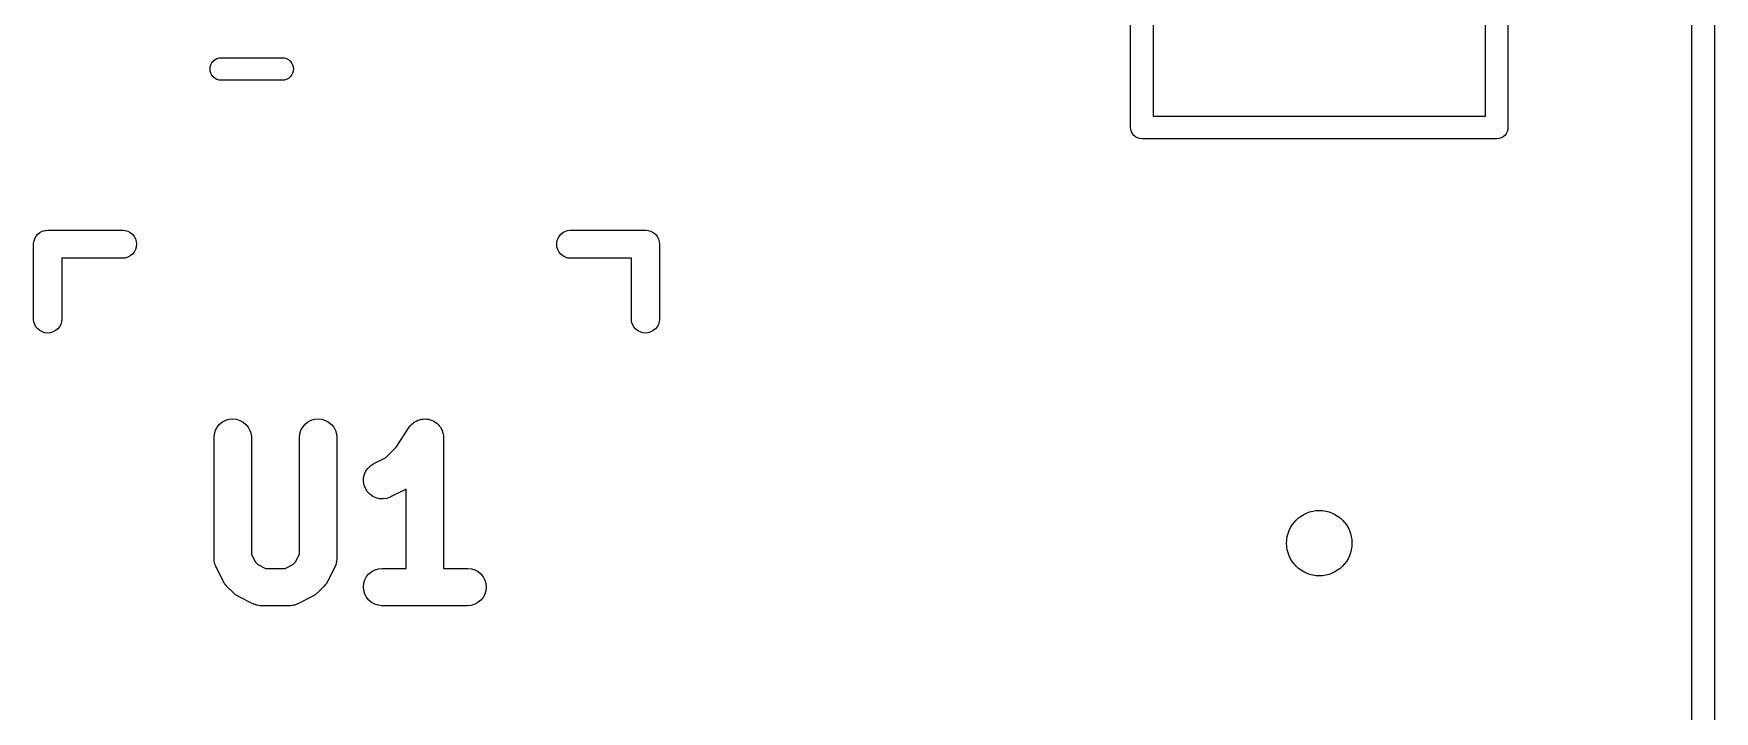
# Model space of a CAD drawing. Extents: x -0.05 to 1.16, y -0.06 to 0.66.
# Drawn here: x 0.804 to 1.1583, y 0.2645 to 0.4074 of the extents above; entities that cross this region are included whole.
import ezdxf

# ---------------------------------------------------------------- set-up
doc = ezdxf.new("R2010")
doc.units = 0
doc.header["$MEASUREMENT"] = 0
doc.layers.add('BLACK', color=7, linetype='CONTINUOUS')

msp = doc.modelspace()

# ---------------------------------------------------------------- linework, layer by layer
at = {"layer": 'BLACK', "linetype": 'CONTINUOUS'}
for p, q in [((1.15827, 0.54988), (1.15827, 0.05012)), ((1.15354, 0.05236), (1.15354, 0.54764)), ((1.03524, 0.38771), (1.03524, 0.46229)), ((1.11476, 0.46229), (1.11476, 0.38771)), ((1.03996, 0.46004), (1.03996, 0.38996)), ((1.11004, 0.38996), (1.11004, 0.46004)), ((0.84122, 0.39992), (0.84126, 0.40038)), ((0.84126, 0.40038), (0.8414, 0.40083)), ((0.8414, 0.40083), (0.84162, 0.40124)), ((0.84162, 0.40124), (0.84191, 0.4016)), ((0.84191, 0.4016), (0.84227, 0.4019)), ((0.84227, 0.4019), (0.84268, 0.40211)), ((0.84268, 0.40211), (0.84313, 0.40225)), ((0.84313, 0.40225), (0.84347, 0.40228)), ((0.84347, 0.40228), (0.85652, 0.40228)), ((0.85652, 0.40228), (0.85687, 0.40225)), ((0.85687, 0.40225), (0.85732, 0.40211)), ((0.85732, 0.40211), (0.85773, 0.4019)), ((0.85773, 0.4019), (0.85809, 0.4016)), ((0.85809, 0.4016), (0.85838, 0.40124)), ((0.85838, 0.40124), (0.8586, 0.40083)), ((0.8586, 0.40083), (0.85874, 0.40038)), ((0.85874, 0.40038), (0.85878, 0.39992)), ((0.84126, 0.39946), (0.84122, 0.39992)), ((0.8414, 0.39901), (0.84126, 0.39946)), ((0.84162, 0.3986), (0.8414, 0.39901)), ((0.84191, 0.39824), (0.84162, 0.3986)), ((0.84227, 0.39795), (0.84191, 0.39824)), ((0.84268, 0.39773), (0.84227, 0.39795)), ((0.84313, 0.39759), (0.84268, 0.39773)), ((0.84347, 0.39756), (0.84313, 0.39759)), ((0.85652, 0.39756), (0.84347, 0.39756)), ((0.85687, 0.39759), (0.85652, 0.39756)), ((0.85732, 0.39773), (0.85687, 0.39759)), ((0.85773, 0.39795), (0.85732, 0.39773)), ((0.85809, 0.39824), (0.85773, 0.39795)), ((0.85838, 0.3986), (0.85809, 0.39824)), ((0.8586, 0.39901), (0.85838, 0.3986)), ((0.85874, 0.39946), (0.8586, 0.39901)), ((0.85878, 0.39992), (0.85874, 0.39946)), ((1.03996, 0.38996), (1.11004, 0.38996)), ((1.03522, 0.3876), (1.03524, 0.38771)), ((1.03527, 0.38714), (1.03522, 0.3876)), ((1.03541, 0.38669), (1.03527, 0.38714)), ((1.03554, 0.38644), (1.03541, 0.38669)), ((1.03562, 0.38628), (1.03554, 0.38644)), ((1.03592, 0.38592), (1.03562, 0.38628)), ((1.11438, 0.38628), (1.11408, 0.38592)), ((1.11459, 0.38669), (1.11438, 0.38628)), ((1.11473, 0.38714), (1.11459, 0.38669)), ((1.11476, 0.38748), (1.11473, 0.38714)), ((1.11476, 0.38771), (1.11478, 0.3876)), ((1.11478, 0.3876), (1.11476, 0.38748)), ((1.11476, 0.38748), (1.11476, 0.38748)), ((1.03628, 0.38562), (1.03592, 0.38592)), ((1.03669, 0.3854), (1.03628, 0.38562)), ((1.03714, 0.38527), (1.03669, 0.3854)), ((1.0376, 0.38522), (1.03714, 0.38527)), ((1.03771, 0.38524), (1.0376, 0.38522)), ((1.11229, 0.38524), (1.03771, 0.38524)), ((1.1124, 0.38522), (1.11229, 0.38524)), ((1.11286, 0.38527), (1.1124, 0.38522)), ((1.11331, 0.3854), (1.11286, 0.38527)), ((1.11372, 0.38562), (1.11331, 0.3854)), ((1.11408, 0.38592), (1.11372, 0.38562)), ((0.80454, 0.36464), (0.80491, 0.36509)), ((0.80491, 0.36509), (0.80536, 0.36546)), ((0.80536, 0.36546), (0.80587, 0.36573)), ((0.80587, 0.36573), (0.80643, 0.3659)), ((0.80643, 0.3659), (0.8066, 0.36592)), ((0.8066, 0.36592), (0.80701, 0.36596)), ((0.80701, 0.36596), (0.80715, 0.36595)), ((0.80715, 0.36595), (0.8229, 0.36595)), ((0.8229, 0.36595), (0.82334, 0.3659)), ((0.82334, 0.3659), (0.82389, 0.36573)), ((0.82389, 0.36573), (0.8244, 0.36546)), ((0.8244, 0.36546), (0.82485, 0.36509)), ((0.82485, 0.36509), (0.82522, 0.36464)), ((0.91478, 0.36464), (0.91515, 0.36509)), ((0.91515, 0.36509), (0.9156, 0.36546)), ((0.9156, 0.36546), (0.91611, 0.36573)), ((0.91611, 0.36573), (0.91666, 0.3659)), ((0.91666, 0.3659), (0.9171, 0.36595)), ((0.9171, 0.36595), (0.93285, 0.36595)), ((0.93285, 0.36595), (0.93299, 0.36596)), ((0.93299, 0.36596), (0.93314, 0.36595)), ((0.93314, 0.36595), (0.93357, 0.3659)), ((0.93357, 0.3659), (0.93413, 0.36573)), ((0.93413, 0.36573), (0.93464, 0.36546)), ((0.93464, 0.36546), (0.93509, 0.36509)), ((0.93509, 0.36509), (0.93546, 0.36464)), ((0.80404, 0.36299), (0.8041, 0.36357)), ((0.80405, 0.36285), (0.80404, 0.36299)), ((0.80405, 0.3471), (0.80405, 0.36285)), ((0.8041, 0.36357), (0.80427, 0.36413)), ((0.80427, 0.36413), (0.80454, 0.36464)), ((0.82522, 0.36134), (0.82485, 0.36089)), ((0.82522, 0.36464), (0.8255, 0.36413)), ((0.8255, 0.36186), (0.82522, 0.36134)), ((0.8255, 0.36413), (0.82567, 0.36357)), ((0.82567, 0.36241), (0.8255, 0.36186)), ((0.82567, 0.36357), (0.82572, 0.36299)), ((0.82572, 0.36299), (0.82567, 0.36241)), ((0.91428, 0.36299), (0.91433, 0.36357)), ((0.91433, 0.36241), (0.91428, 0.36299)), ((0.91433, 0.36357), (0.9145, 0.36413)), ((0.9145, 0.36186), (0.91433, 0.36241)), ((0.9145, 0.36413), (0.91478, 0.36464)), ((0.91478, 0.36134), (0.9145, 0.36186)), ((0.91515, 0.36089), (0.91478, 0.36134)), ((0.93546, 0.36464), (0.93573, 0.36413)), ((0.93573, 0.36413), (0.9359, 0.36357)), ((0.9359, 0.36357), (0.93596, 0.36299)), ((0.93596, 0.36299), (0.93595, 0.36285)), ((0.93595, 0.36285), (0.93595, 0.3471)), ((0.8229, 0.36004), (0.80996, 0.36004)), ((0.80996, 0.36004), (0.80996, 0.3471)), ((0.82334, 0.36008), (0.8229, 0.36004)), ((0.82389, 0.36025), (0.82334, 0.36008)), ((0.8244, 0.36052), (0.82389, 0.36025)), ((0.82485, 0.36089), (0.8244, 0.36052)), ((0.9156, 0.36052), (0.91515, 0.36089)), ((0.91611, 0.36025), (0.9156, 0.36052)), ((0.91666, 0.36008), (0.91611, 0.36025)), ((0.9171, 0.36004), (0.91666, 0.36008)), ((0.93004, 0.36004), (0.9171, 0.36004)), ((0.93004, 0.3471), (0.93004, 0.36004)), ((0.8041, 0.34667), (0.80405, 0.3471)), ((0.80427, 0.34611), (0.8041, 0.34667)), ((0.80454, 0.3456), (0.80427, 0.34611)), ((0.80491, 0.34515), (0.80454, 0.3456)), ((0.80536, 0.34478), (0.80491, 0.34515)), ((0.80587, 0.3445), (0.80536, 0.34478)), ((0.80643, 0.34433), (0.80587, 0.3445)), ((0.80701, 0.34428), (0.80643, 0.34433)), ((0.80759, 0.34433), (0.80701, 0.34428)), ((0.80814, 0.3445), (0.80759, 0.34433)), ((0.80866, 0.34478), (0.80814, 0.3445)), ((0.80911, 0.34515), (0.80866, 0.34478)), ((0.80947, 0.3456), (0.80911, 0.34515)), ((0.80975, 0.34611), (0.80947, 0.3456)), ((0.80992, 0.34667), (0.80975, 0.34611)), ((0.80996, 0.3471), (0.80992, 0.34667)), ((0.93008, 0.34667), (0.93004, 0.3471)), ((0.93025, 0.34611), (0.93008, 0.34667)), ((0.93053, 0.3456), (0.93025, 0.34611)), ((0.93089, 0.34515), (0.93053, 0.3456)), ((0.93134, 0.34478), (0.93089, 0.34515)), ((0.93186, 0.3445), (0.93134, 0.34478)), ((0.93241, 0.34433), (0.93186, 0.3445)), ((0.93299, 0.34428), (0.93241, 0.34433)), ((0.93357, 0.34433), (0.93299, 0.34428)), ((0.93413, 0.3445), (0.93357, 0.34433)), ((0.93464, 0.34478), (0.93413, 0.3445)), ((0.93509, 0.34515), (0.93464, 0.34478)), ((0.93546, 0.3456), (0.93509, 0.34515)), ((0.93573, 0.34611), (0.93546, 0.3456)), ((0.9359, 0.34667), (0.93573, 0.34611)), ((0.93595, 0.3471), (0.9359, 0.34667)), ((0.84385, 0.32554), (0.84453, 0.3259)), ((0.84453, 0.3259), (0.84527, 0.32611)), ((0.84527, 0.32611), (0.84603, 0.32619)), ((0.84603, 0.32619), (0.84679, 0.3261)), ((0.84679, 0.3261), (0.84753, 0.32588)), ((0.86184, 0.32554), (0.86253, 0.3259)), ((0.86253, 0.3259), (0.86326, 0.32611)), ((0.86326, 0.32611), (0.86403, 0.32619)), ((0.86403, 0.32619), (0.86479, 0.3261)), ((0.86479, 0.3261), (0.86553, 0.32588)), ((0.8847, 0.32573), (0.88502, 0.3259)), ((0.88502, 0.3259), (0.88503, 0.3259)), ((0.88503, 0.3259), (0.88538, 0.326)), ((0.88503, 0.3259), (0.88503, 0.3259)), ((0.88538, 0.326), (0.88576, 0.32611)), ((0.88576, 0.32611), (0.88577, 0.32612)), ((0.88576, 0.32611), (0.88576, 0.32611)), ((0.88577, 0.32612), (0.88612, 0.32615)), ((0.88612, 0.32615), (0.88653, 0.32619)), ((0.88653, 0.32618), (0.88653, 0.32619)), ((0.88653, 0.32619), (0.88688, 0.32615)), ((0.88653, 0.32619), (0.88653, 0.32618)), ((0.88688, 0.32615), (0.88729, 0.3261)), ((0.88729, 0.3261), (0.88729, 0.3261)), ((0.88729, 0.3261), (0.8873, 0.3261)), ((0.8873, 0.3261), (0.88764, 0.326)), ((0.88764, 0.326), (0.88802, 0.32588)), ((0.84207, 0.3223), (0.84215, 0.32307)), ((0.84215, 0.32307), (0.84238, 0.3238)), ((0.84238, 0.3238), (0.84276, 0.32447)), ((0.84276, 0.32447), (0.84325, 0.32506)), ((0.84325, 0.32506), (0.84385, 0.32554)), ((0.84753, 0.32588), (0.8482, 0.32551)), ((0.8482, 0.32551), (0.8488, 0.32502)), ((0.8488, 0.32502), (0.84928, 0.32443)), ((0.84928, 0.32443), (0.84964, 0.32375)), ((0.84964, 0.32375), (0.84986, 0.32301)), ((0.84986, 0.32301), (0.84994, 0.32225)), ((0.86006, 0.3223), (0.86015, 0.32307)), ((0.86015, 0.32307), (0.86038, 0.3238)), ((0.86038, 0.3238), (0.86075, 0.32447)), ((0.86075, 0.32447), (0.86125, 0.32506)), ((0.86125, 0.32506), (0.86184, 0.32554)), ((0.86553, 0.32588), (0.8662, 0.32551)), ((0.8662, 0.32551), (0.86679, 0.32502)), ((0.86679, 0.32502), (0.86728, 0.32443)), ((0.86728, 0.32443), (0.86764, 0.32375)), ((0.86764, 0.32375), (0.86786, 0.32301)), ((0.86786, 0.32301), (0.86794, 0.32225)), ((0.88044, 0.32026), (0.88322, 0.32443)), ((0.88322, 0.32443), (0.88325, 0.32447)), ((0.88325, 0.32448), (0.8835, 0.32478)), ((0.88325, 0.32447), (0.88325, 0.32448)), ((0.88325, 0.32447), (0.88325, 0.32447)), ((0.88325, 0.32447), (0.88325, 0.32447)), ((0.8835, 0.32478), (0.88374, 0.32506)), ((0.88374, 0.32506), (0.88375, 0.32506)), ((0.88375, 0.32506), (0.88406, 0.32532)), ((0.88375, 0.32506), (0.88375, 0.32506)), ((0.88406, 0.32532), (0.88434, 0.32554)), ((0.88434, 0.32554), (0.88435, 0.32554)), ((0.88435, 0.32555), (0.8847, 0.32573)), ((0.88435, 0.32554), (0.88435, 0.32555)), ((0.88802, 0.32588), (0.88803, 0.32588)), ((0.88803, 0.32588), (0.88803, 0.32588)), ((0.88803, 0.32588), (0.88836, 0.3257)), ((0.88836, 0.3257), (0.8887, 0.32551)), ((0.8887, 0.32551), (0.8887, 0.32551)), ((0.8887, 0.32551), (0.8887, 0.32551)), ((0.8887, 0.32551), (0.889, 0.32526)), ((0.889, 0.32526), (0.88929, 0.32502)), ((0.88929, 0.32502), (0.88929, 0.32502)), ((0.88929, 0.32502), (0.8893, 0.32502)), ((0.8893, 0.32502), (0.88954, 0.32471)), ((0.88954, 0.32471), (0.88978, 0.32443)), ((0.88978, 0.32443), (0.88978, 0.32442)), ((0.88978, 0.32442), (0.88978, 0.32442)), ((0.88978, 0.32442), (0.88996, 0.32409)), ((0.88996, 0.32409), (0.89014, 0.32375)), ((0.89014, 0.32375), (0.89014, 0.32375)), ((0.89014, 0.32375), (0.89014, 0.32374)), ((0.89014, 0.32374), (0.89024, 0.3234)), ((0.89024, 0.3234), (0.89036, 0.32301)), ((0.89036, 0.32301), (0.89036, 0.32301)), ((0.89036, 0.32301), (0.89036, 0.32301)), ((0.89036, 0.32301), (0.8904, 0.32264)), ((0.8904, 0.32264), (0.89043, 0.32225)), ((0.84207, 0.32225), (0.84207, 0.3223)), ((0.84207, 0.29675), (0.84207, 0.32225)), ((0.84994, 0.32225), (0.84994, 0.29768)), ((0.86006, 0.32225), (0.86006, 0.3223)), ((0.86006, 0.29768), (0.86006, 0.32225)), ((0.86794, 0.32225), (0.86794, 0.29675)), ((0.87817, 0.31798), (0.88044, 0.32026)), ((0.89043, 0.32225), (0.89043, 0.29469)), ((0.87408, 0.31521), (0.87453, 0.31583)), ((0.87453, 0.31583), (0.87509, 0.31636)), ((0.87509, 0.31636), (0.87574, 0.31677)), ((0.87574, 0.31677), (0.87817, 0.31798)), ((0.87357, 0.31299), (0.8736, 0.31376)), ((0.8737, 0.31223), (0.87357, 0.31299)), ((0.8736, 0.31376), (0.87377, 0.31451)), ((0.87396, 0.31151), (0.8737, 0.31223)), ((0.87377, 0.31451), (0.87408, 0.31521)), ((0.87437, 0.31086), (0.87396, 0.31151)), ((0.87489, 0.3103), (0.87437, 0.31086)), ((0.87552, 0.30985), (0.87489, 0.3103)), ((0.87621, 0.30953), (0.87552, 0.30985)), ((0.87696, 0.30935), (0.87621, 0.30953)), ((0.87773, 0.30932), (0.87696, 0.30935)), ((0.87849, 0.30944), (0.87773, 0.30932)), ((0.87921, 0.3097), (0.87849, 0.30944)), ((0.87926, 0.30973), (0.87921, 0.3097)), ((0.88226, 0.31123), (0.87926, 0.30973)), ((0.88245, 0.31134), (0.88226, 0.31123)), ((0.88256, 0.3114), (0.88245, 0.31134)), ((0.88256, 0.29469), (0.88256, 0.3114)), ((0.84994, 0.29768), (0.85074, 0.29608)), ((0.85926, 0.29608), (0.86006, 0.29768)), ((0.84208, 0.29664), (0.84207, 0.29675)), ((0.84207, 0.29652), (0.84208, 0.29664)), ((0.84211, 0.29625), (0.84207, 0.29652)), ((0.84214, 0.29599), (0.84211, 0.29625)), ((0.84217, 0.29588), (0.84214, 0.29599)), ((0.84219, 0.29576), (0.84217, 0.29588)), ((0.84228, 0.29551), (0.84219, 0.29576)), ((0.84236, 0.29525), (0.84228, 0.29551)), ((0.84242, 0.29515), (0.84236, 0.29525)), ((0.84246, 0.29504), (0.84242, 0.29515)), ((0.84248, 0.29499), (0.84246, 0.29504)), ((0.84398, 0.29199), (0.84248, 0.29499)), ((0.85074, 0.29608), (0.85133, 0.29549)), ((0.85133, 0.29549), (0.85293, 0.29469)), ((0.85293, 0.29469), (0.85707, 0.29469)), ((0.85707, 0.29469), (0.85867, 0.29549)), ((0.85867, 0.29549), (0.85926, 0.29608)), ((0.86752, 0.29499), (0.86602, 0.29199)), ((0.86756, 0.2951), (0.86752, 0.29499)), ((0.86762, 0.2952), (0.86756, 0.2951)), ((0.8677, 0.29546), (0.86762, 0.2952)), ((0.8678, 0.29571), (0.8677, 0.29546)), ((0.86782, 0.29582), (0.8678, 0.29571)), ((0.86785, 0.29593), (0.86782, 0.29582)), ((0.86788, 0.2962), (0.86785, 0.29593)), ((0.86793, 0.29646), (0.86788, 0.2962)), ((0.86794, 0.2967), (0.86792, 0.29658)), ((0.86792, 0.29658), (0.86793, 0.29646)), ((0.86794, 0.29675), (0.86794, 0.2967)), ((0.87472, 0.29355), (0.87532, 0.29403)), ((0.87532, 0.29403), (0.876, 0.29439)), ((0.876, 0.29439), (0.87673, 0.29461)), ((0.87673, 0.29461), (0.8775, 0.29469)), ((0.8775, 0.29469), (0.88256, 0.29469)), ((0.89043, 0.29469), (0.8955, 0.29469)), ((0.8955, 0.29469), (0.89555, 0.29469)), ((0.89555, 0.29469), (0.89631, 0.2946)), ((0.89631, 0.2946), (0.89705, 0.29437)), ((0.89705, 0.29437), (0.89772, 0.294)), ((0.8441, 0.2918), (0.84398, 0.29199)), ((0.8442, 0.29161), (0.8441, 0.2918)), ((0.8443, 0.29148), (0.8442, 0.29161)), ((0.84439, 0.29134), (0.8443, 0.29148)), ((0.84454, 0.29118), (0.84439, 0.29134)), ((0.84468, 0.29101), (0.84454, 0.29118)), ((0.84472, 0.29097), (0.84468, 0.29101)), ((0.84622, 0.28947), (0.84472, 0.29097)), ((0.86528, 0.29097), (0.86379, 0.28947)), ((0.86542, 0.29114), (0.86528, 0.29097)), ((0.86558, 0.2913), (0.86542, 0.29114)), ((0.86567, 0.29143), (0.86558, 0.2913)), ((0.86577, 0.29156), (0.86567, 0.29143)), ((0.86588, 0.29176), (0.86577, 0.29156)), ((0.866, 0.29194), (0.86588, 0.29176)), ((0.86602, 0.29199), (0.866, 0.29194)), ((0.87356, 0.29078), (0.87364, 0.29154)), ((0.87363, 0.29001), (0.87356, 0.29078)), ((0.87364, 0.29154), (0.87387, 0.29228)), ((0.87387, 0.29228), (0.87423, 0.29295)), ((0.87423, 0.29295), (0.87472, 0.29355)), ((0.89772, 0.294), (0.89831, 0.29351)), ((0.89831, 0.29351), (0.89879, 0.29291)), ((0.89879, 0.29291), (0.89915, 0.29223)), ((0.89915, 0.29223), (0.89936, 0.29149)), ((0.89943, 0.29072), (0.89935, 0.28996)), ((0.89936, 0.29149), (0.89943, 0.29072)), ((0.84639, 0.28933), (0.84622, 0.28947)), ((0.84655, 0.28917), (0.84639, 0.28933)), ((0.84669, 0.28908), (0.84655, 0.28917)), ((0.84681, 0.28898), (0.84669, 0.28908)), ((0.84701, 0.28887), (0.84681, 0.28898)), ((0.84719, 0.28875), (0.84701, 0.28887)), ((0.84724, 0.28873), (0.84719, 0.28875)), ((0.85024, 0.28723), (0.84724, 0.28873)), ((0.85035, 0.28719), (0.85024, 0.28723)), ((0.85045, 0.28713), (0.85035, 0.28719)), ((0.85071, 0.28705), (0.85045, 0.28713)), ((0.85096, 0.28696), (0.85071, 0.28705)), ((0.85107, 0.28694), (0.85096, 0.28696)), ((0.85118, 0.2869), (0.85107, 0.28694)), ((0.85899, 0.28694), (0.85888, 0.28692)), ((0.85924, 0.28703), (0.85899, 0.28694)), ((0.8595, 0.28711), (0.85924, 0.28703)), ((0.8596, 0.28717), (0.8595, 0.28711)), ((0.85971, 0.28721), (0.8596, 0.28717)), ((0.85976, 0.28723), (0.85971, 0.28721)), ((0.86276, 0.28873), (0.85976, 0.28723)), ((0.86295, 0.28885), (0.86276, 0.28873)), ((0.86315, 0.28895), (0.86295, 0.28885)), ((0.86327, 0.28905), (0.86315, 0.28895)), ((0.86341, 0.28914), (0.86327, 0.28905)), ((0.86357, 0.28929), (0.86341, 0.28914)), ((0.86375, 0.28943), (0.86357, 0.28929)), ((0.86379, 0.28947), (0.86375, 0.28943)), ((0.87385, 0.28928), (0.87363, 0.29001)), ((0.87421, 0.2886), (0.87385, 0.28928)), ((0.87469, 0.288), (0.87421, 0.2886)), ((0.87528, 0.2875), (0.87469, 0.288)), ((0.87595, 0.28713), (0.87528, 0.2875)), ((0.87668, 0.2869), (0.87595, 0.28713)), ((0.897, 0.28711), (0.89626, 0.28689)), ((0.89768, 0.28747), (0.897, 0.28711)), ((0.89827, 0.28796), (0.89768, 0.28747)), ((0.89876, 0.28855), (0.89827, 0.28796)), ((0.89913, 0.28923), (0.89876, 0.28855)), ((0.89935, 0.28996), (0.89913, 0.28923)), ((0.85145, 0.28687), (0.85118, 0.2869)), ((0.85172, 0.28682), (0.85145, 0.28687)), ((0.85183, 0.28683), (0.85172, 0.28682)), ((0.85195, 0.28681), (0.85183, 0.28683)), ((0.852, 0.28681), (0.85195, 0.28681)), ((0.858, 0.28681), (0.852, 0.28681)), ((0.85812, 0.28683), (0.858, 0.28681)), ((0.85823, 0.28682), (0.85812, 0.28683)), ((0.8585, 0.28686), (0.85823, 0.28682)), ((0.85877, 0.28689), (0.8585, 0.28686)), ((0.85888, 0.28692), (0.85877, 0.28689)), ((0.87744, 0.28681), (0.87668, 0.2869)), ((0.8775, 0.28681), (0.87744, 0.28681)), ((0.8955, 0.28681), (0.8775, 0.28681)), ((0.89626, 0.28689), (0.8955, 0.28681))]:
    msp.add_line(p, q, dxfattribs=at)
at = {"layer": 'BLACK'}
msp.add_circle((1.075, 0.3), 0.00689, dxfattribs=at)

doc.saveas('drawing.dxf')
